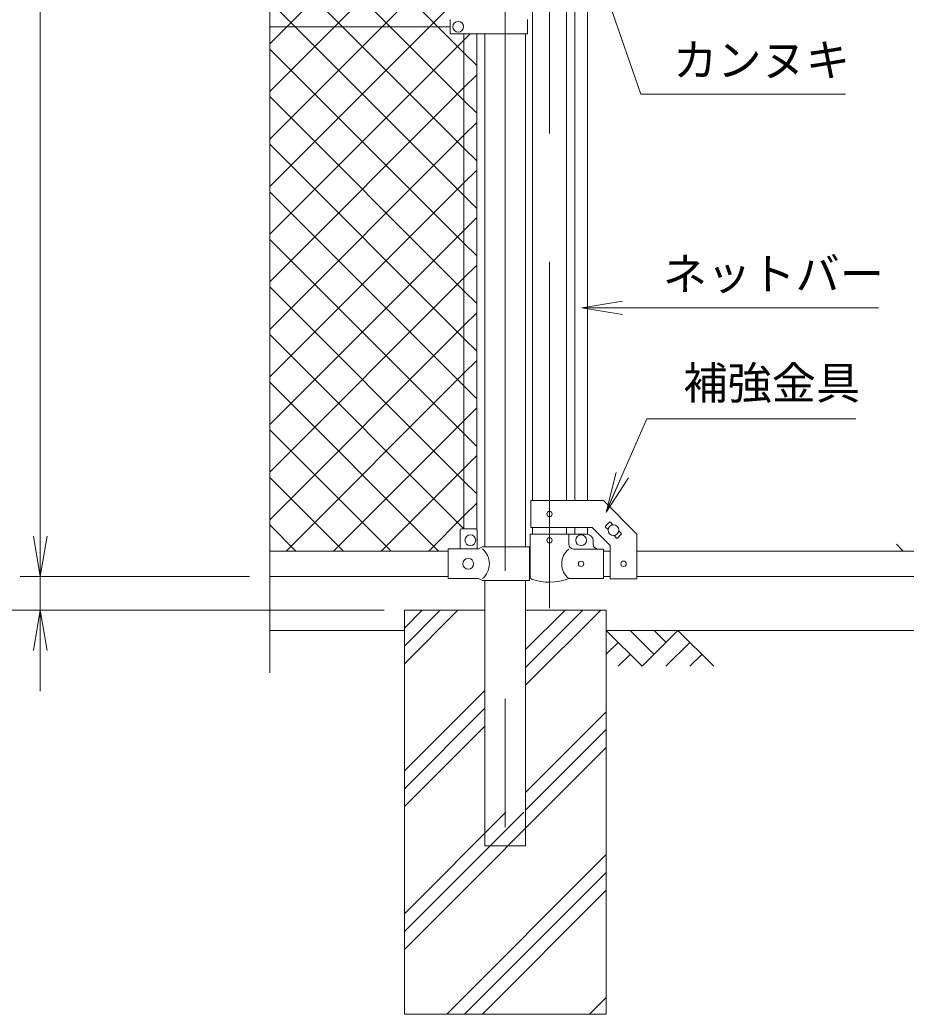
# Model space of a CAD drawing. Units: millimetres, scale not verified. Extents: x -6300 to 6300, y -4455 to 4455.
# Drawn here: x -4254 to -2937, y -1756 to -279 of the extents above; entities that cross this region are included whole.
import ezdxf
from ezdxf.enums import TextEntityAlignment as Align

# ---------------------------------------------------------------- set-up
doc = ezdxf.new("R2010")
doc.units = ezdxf.units.MM
doc.header["$LTSCALE"] = 30
doc.linetypes.add('USER1', pattern=[50.8, 31.75, -6.35, 6.35, -6.35])
for name, color, linetype, lineweight in [('0-0_D-BMK', 2, 'USER1', 13), ('0-1_D-STR1', 1, 'Continuous', 18), ('0-2_D-STR3', 3, 'Continuous', 13), ('0-3_D-DCR-HCH', 7, 'Continuous', 9), ('0-4_D-BGD', 7, 'Continuous', 9), ('0-5_D-STR4', 7, 'Continuous', 9), ('0-6_D-STR-DIM', 7, 'Continuous', 9), ('0-7_0', 7, 'Continuous', 9), ('0-8_D-STR-TXT', 7, 'Continuous', 9), ('0-A_D-STR2', 7, 'Continuous', 9)]:
    doc.layers.add(name, color=color, linetype=linetype, lineweight=lineweight)
doc.styles.add('ＭＳ ゴシック', font='')
doc.styles.get('ＭＳ ゴシック').set_extended_font_data('MS Gothic')

# ---------------------------------------------------------------- blocks, each defined once
blk = doc.blocks.new('_Open')
at = {"layer": '0-7_0'}
blk.add_line((-30, 5), (0, 0), dxfattribs=at)
blk.add_lwpolyline([(-30, -5), (0, 0), (-30, 0)], dxfattribs=at)

msp = doc.modelspace()

# ---------------------------------------------------------------- linework, layer by layer
at = {"layer": '0-0_D-BMK'}
for p, q in [((-3532.93, 1379.08), (-3532.93, -1516.74)), ((-3467.28, 885.57), (-3467.28, -1152.82))]:
    msp.add_line(p, q, dxfattribs=at)
at = {"layer": '0-1_D-STR1'}
for p, q in [((-3492.68, -156.16), (-3492.68, -993.11)), ((-3441.88, -156.16), (-3441.88, -993.11)), ((-3563.18, -299.66), (-3563.18, -1062.06)), ((-3502.68, -299.66), (-3502.68, -1062.06)), ((-3492.68, -1033.11), (-3492.68, -1043.16)), ((-3441.88, -1033.11), (-3441.88, -1043.16)), ((-3617.93, -1068.16), (-3882.93, -1068.16)), ((-3387.28, -1068.16), (-3377.28, -1068.16)), ((-3337.28, -1068.16), (-2703.08, -1068.16)), ((-3617.93, -1106.16), (-3882.93, -1106.16)), ((-3387.28, -1106.16), (-3377.28, -1106.16)), ((-3337.28, -1106.16), (-2703.08, -1106.16)), ((-3563.18, -1112.06), (-3563.18, -1506.16)), ((-3502.68, -1112.06), (-3502.68, -1506.16)), ((-3563.18, -1506.16), (-3502.68, -1506.16))]:
    msp.add_line(p, q, dxfattribs=at)
at = {"layer": '0-2_D-STR3'}
for p, q in [((-3429.78, -158.66), (-3429.78, -993.11)), ((-3410.78, -158.66), (-3410.78, -993.11)), ((-3614.93, -278.66), (-3614.93, -299.66)), ((-3500.13, -278.66), (-3500.13, -299.66)), ((-3882.93, -289.16), (-3614.93, -289.16)), ((-3500.13, -299.66), (-3614.93, -299.66)), ((-3594.43, -1035.06), (-3594.43, -299.66)), ((-3575.43, -1035.74), (-3575.43, -299.66)), ((-3494.98, -1033.11), (-3494.98, -993.11)), ((-3494.98, -1033.11), (-3403.85, -1033.11)), ((-3429.78, -1033.11), (-3429.78, -1043.16)), ((-3410.78, -1033.11), (-3410.78, -1043.16)), ((-3403.85, -1033.11), (-3377.28, -1059.68)), ((-3383.95, -1031.1), (-3378.29, -1025.44)), ((-3383.95, -1032.52), (-3380.23, -1036.23)), ((-3376.88, -1025.44), (-3373.16, -1029.16)), ((-3599.93, -1037.06), (-3599.93, -1065.06)), ((-3576.93, -1035.06), (-3597.93, -1035.06)), ((-3574.93, -1037.06), (-3574.93, -1065.06)), ((-3495.83, -1043.16), (-3438.73, -1043.16)), ((-3495.83, -1043.16), (-3495.83, -1106.85)), ((-3438.73, -1043.16), (-3438.73, -1058.16)), ((-3438.73, -1043.16), (-3412.28, -1043.16)), ((-3371.4, -1045.06), (-3367.68, -1048.78)), ((-3366.27, -1048.78), (-3360.61, -1043.12)), ((-3364.33, -1037.99), (-3360.61, -1041.71)), ((-3337.28, -1109.36), (-3337.28, -1043.11)), ((-3572.73, -1065.06), (-3566.73, -1062.06)), ((-3496.83, -1062.06), (-3566.73, -1062.06)), ((-3496.83, -1062.06), (-3496.83, -1112.06)), ((-3402.28, -1058.16), (-3402.28, -1053.16)), ((-3377.28, -1109.36), (-3377.28, -1059.68)), ((-3572.73, -1065.06), (-3617.93, -1065.06)), ((-3617.93, -1109.06), (-3617.93, -1065.06)), ((-3387.28, -1065.16), (-3431.73, -1065.16)), ((-3387.28, -1109.16), (-3387.28, -1065.16)), ((-3572.73, -1109.06), (-3617.93, -1109.06)), ((-3572.73, -1109.06), (-3566.73, -1112.06)), ((-3496.83, -1112.06), (-3566.73, -1112.06)), ((-3387.28, -1109.16), (-3438.73, -1109.16)), ((-3377.28, -1109.36), (-3337.28, -1109.36))]:
    msp.add_line(p, q, dxfattribs=at)
msp.add_lwpolyline([(-3494.98, -993.11), (-3387.28, -993.11), (-3337.28, -1043.11)], dxfattribs=at)
for centre, radius in [((-3602.93, -289.16), 8), ((-3467.28, -1013.11), 4), ((-3372.28, -1037.11), 8), ((-3584.93, -1052.06), 8), ((-3467.28, -1052.16), 4), ((-3420.28, -1052.16), 8), ((-3587.93, -1087.06), 8), ((-3420.28, -1087.16), 4), ((-3357.28, -1087.11), 4)]:
    msp.add_circle(centre, radius, dxfattribs=at)
for centre, radius, start, end in [((-3383.24, -1031.81), 1, 135, 225), ((-3377.58, -1026.15), 1, 45, 135), ((-3597.93, -1037.06), 2, 90, 180), ((-3576.93, -1037.06), 2, 0, 90), ((-3412.28, -1053.16), 10, 0, 90), ((-3366.98, -1048.07), 1, 225, 315), ((-3361.32, -1042.41), 1, 315, 45), ((-3431.73, -1058.16), 7, 180, 270), ((-3395.28, -1058.16), 7, 180, 270), ((-3585.32, -1087.06), 28.8, 310.19176, 49.80824), ((-3420.53, -1087.16), 28.55, 129.59418, 230.40582), ((-3492.53, -1106.85), 3.3, 180, 250.77949), ((-3467.28, -1034.43), 80, 250.77949, 290.9084)]:
    msp.add_arc(centre, radius, start, end, dxfattribs=at)
at = {"layer": '0-3_D-DCR-HCH'}
for p, q in [((-3682.93, -1235.76), (-3603.33, -1156.16)), ((-3682.93, -1209.24), (-3629.85, -1156.16)), ((-3682.93, -1182.72), (-3656.37, -1156.16)), ((-3502.68, -1267.64), (-3391.2, -1156.16)), ((-3502.68, -1241.12), (-3417.72, -1156.16)), ((-3502.68, -1214.61), (-3444.23, -1156.16)), ((-3329.72, -1239.37), (-3382.93, -1186.16)), ((-3311.98, -1221.64), (-3347.45, -1186.16)), ((-3276.51, -1186.16), (-3329.72, -1239.37)), ((-3294.15, -1203.99), (-3311.98, -1186.16)), ((-3276.51, -1186.16), (-3223.29, -1239.37)), ((-3365.19, -1203.9), (-3382.93, -1221.56)), ((-3258.77, -1203.9), (-3294.41, -1239.37)), ((-3347.45, -1221.64), (-3365.27, -1239.37)), ((-3241.03, -1221.64), (-3258.85, -1239.37)), ((-3682.93, -1394.86), (-3563.18, -1275.11)), ((-3682.93, -1421.37), (-3563.18, -1301.62)), ((-3502.68, -1426.74), (-3382.93, -1306.99)), ((-3682.93, -1447.89), (-3563.18, -1328.14)), ((-3502.68, -1453.25), (-3382.93, -1333.5)), ((-3682.93, -1660.02), (-3382.93, -1360.02)), ((-3682.93, -1633.5), (-3505.59, -1456.16)), ((-3682.93, -1606.99), (-3532.1, -1456.16)), ((-3619.97, -1756.16), (-3382.93, -1519.12)), ((-3593.45, -1756.16), (-3382.93, -1545.64)), ((-3566.94, -1756.16), (-3382.93, -1572.15)), ((-3407.84, -1756.16), (-3382.93, -1731.25))]:
    msp.add_line(p, q, dxfattribs=at)
at = {"layer": '0-4_D-BGD'}
for p, q in [((-3882.93, -1186.16), (-3682.93, -1186.16)), ((-3382.93, -1186.16), (-2647.93, -1186.16))]:
    msp.add_line(p, q, dxfattribs=at)
at = {"layer": '0-5_D-STR4'}
for p, q in [((-3682.93, -1156.16), (-3682.93, -1756.16)), ((-3682.93, -1156.16), (-3563.18, -1156.16)), ((-3502.68, -1156.16), (-3382.93, -1156.16)), ((-3382.93, -1156.16), (-3382.93, -1756.16)), ((-3682.93, -1756.16), (-3382.93, -1756.16))]:
    msp.add_line(p, q, dxfattribs=at)
at = {"layer": '0-6_D-STR-DIM'}
for p, q in [((-4223.8, 1283.84), (-4223.8, -1046.16)), ((-3882.93, -1249.16), (-3882.93, 93.19)), ((-4223.8, -1046.16), (-4223.8, -986.16)), ((-3912.93, -1106.16), (-4253.8, -1106.16)), ((-3912.93, -1106.16), (-4253.8, -1106.16)), ((-4223.8, -1106.16), (-4223.8, -1156.16)), ((-3712.93, -1156.16), (-4436.77, -1156.16)), ((-3712.93, -1156.16), (-4253.8, -1156.16)), ((-4223.8, -1216.16), (-4223.8, -1276.16))]:
    msp.add_line(p, q, dxfattribs=at)
at = {"layer": '0-8_D-STR-TXT'}
msp.add_line((-2978.43, -706.84), (-3417.02, -706.84), dxfattribs=at)
for points in [[(-3027.58, -389.33), (-3331.55, -389.33), (-3418.98, -137.58)], [(-3012.37, -871.57), (-3322.43, -871.57), (-3382.47, -1008.53)]]:
    msp.add_lwpolyline(points, dxfattribs=at)
at = {"layer": '0-A_D-STR2'}
for p, q in [((-3857.51, -289.16), (-3594.43, -26.08)), ((-3633.2, -289.16), (-3882.93, -39.43)), ((-3786.8, -289.16), (-3594.43, -96.79)), ((-3703.91, -289.16), (-3882.93, -110.14)), ((-3716.09, -289.16), (-3594.43, -167.5)), ((-3774.62, -289.16), (-3882.93, -180.85)), ((-3645.38, -289.16), (-3594.43, -238.21)), ((-3845.33, -289.16), (-3882.93, -251.56)), ((-3882.93, -314.58), (-3857.51, -289.16)), ((-3882.93, -385.29), (-3786.8, -289.16)), ((-3882.93, -456), (-3716.09, -289.16)), ((-3882.93, -526.71), (-3645.38, -289.16)), ((-3594.43, -540.06), (-3845.33, -289.16)), ((-3594.43, -469.35), (-3774.62, -289.16)), ((-3594.43, -398.64), (-3703.91, -289.16)), ((-3594.43, -327.93), (-3633.2, -289.16)), ((-3594.43, -610.77), (-3882.93, -322.27)), ((-3575.43, -346.93), (-3594.43, -327.93)), ((-3594.43, -379.63), (-3575.43, -360.63)), ((-3882.93, -668.13), (-3594.43, -379.63)), ((-3594.43, -681.48), (-3882.93, -392.98)), ((-3575.43, -417.64), (-3594.43, -398.64)), ((-3594.43, -450.34), (-3575.43, -431.34)), ((-3882.93, -738.84), (-3594.43, -450.34)), ((-3594.43, -752.19), (-3882.93, -463.69)), ((-3575.43, -488.35), (-3594.43, -469.35)), ((-3594.43, -521.05), (-3575.43, -502.05)), ((-3882.93, -809.55), (-3594.43, -521.05)), ((-3594.43, -822.9), (-3882.93, -534.4)), ((-3575.43, -559.06), (-3594.43, -540.06)), ((-3594.43, -591.77), (-3575.43, -572.77)), ((-3882.93, -880.27), (-3594.43, -591.77)), ((-3594.43, -893.61), (-3882.93, -605.11)), ((-3575.43, -629.77), (-3594.43, -610.77)), ((-3594.43, -662.48), (-3575.43, -643.48)), ((-3882.93, -950.98), (-3594.43, -662.48)), ((-3594.43, -964.32), (-3882.93, -675.82)), ((-3575.43, -700.48), (-3594.43, -681.48)), ((-3594.43, -733.19), (-3575.43, -714.19)), ((-3882.93, -1021.69), (-3594.43, -733.19)), ((-3575.43, -771.19), (-3594.43, -752.19)), ((-3594.43, -803.9), (-3575.43, -784.9)), ((-3858.69, -1068.16), (-3594.43, -803.9)), ((-3632.01, -1068.16), (-3882.93, -817.25)), ((-3575.43, -841.9), (-3594.43, -822.9)), ((-3594.43, -874.61), (-3575.43, -855.61)), ((-3787.98, -1068.16), (-3594.43, -874.61)), ((-3702.72, -1068.16), (-3882.93, -887.96)), ((-3575.43, -912.61), (-3594.43, -893.61)), ((-3594.43, -945.32), (-3575.43, -926.32)), ((-3717.27, -1068.16), (-3594.43, -945.32)), ((-3773.44, -1068.16), (-3882.93, -958.67)), ((-3575.43, -983.32), (-3594.43, -964.32)), ((-3594.43, -1016.03), (-3575.43, -997.03)), ((-3646.56, -1068.16), (-3594.43, -1016.03)), ((-3844.15, -1068.16), (-3882.93, -1029.38)), ((-2941.73, -1068.16), (-2951.73, -1058.16))]:
    msp.add_line(p, q, dxfattribs=at)
for points in [[(-3882.93, -597.42), (-3594.43, -308.92), (-3585.17, -299.66)], [(-3594.4, -1035.06), (-3594.43, -1035.04), (-3882.93, -746.54)]]:
    msp.add_lwpolyline(points, dxfattribs=at)

# ---------------------------------------------------------------- block references
at = {"layer": '0-6_D-STR-DIM', "xscale": 2, "yscale": 2}
for p, rotation in [((-4223.8, -1106.16), 270), ((-4223.8, -1106.16), 270), ((-4223.8, -1156.16), 90)]:
    msp.add_blockref('_Open', p, dxfattribs=dict(at, rotation=rotation))
at = {"layer": '0-8_D-STR-TXT', "xscale": 2, "yscale": 2}
for p, rotation in [((-3419.02, -706.84), 180), ((-3383.27, -1010.37), 246.33058)]:
    msp.add_blockref('_Open', p, dxfattribs=dict(at, rotation=rotation))

# ---------------------------------------------------------------- texts
at = {"layer": '0-8_D-STR-TXT', "style": 'ＭＳ ゴシック'}
for s, p in [('カンヌキ', (-3283.67, -377.26)), ('ネットバー', (-3298.99, -694.89)), ('補強金具', (-3268.47, -856.96))]:
    msp.add_text(s, height=48.17, dxfattribs=at).set_placement(p, align=Align.BOTTOM_LEFT)

doc.saveas('drawing.dxf')
